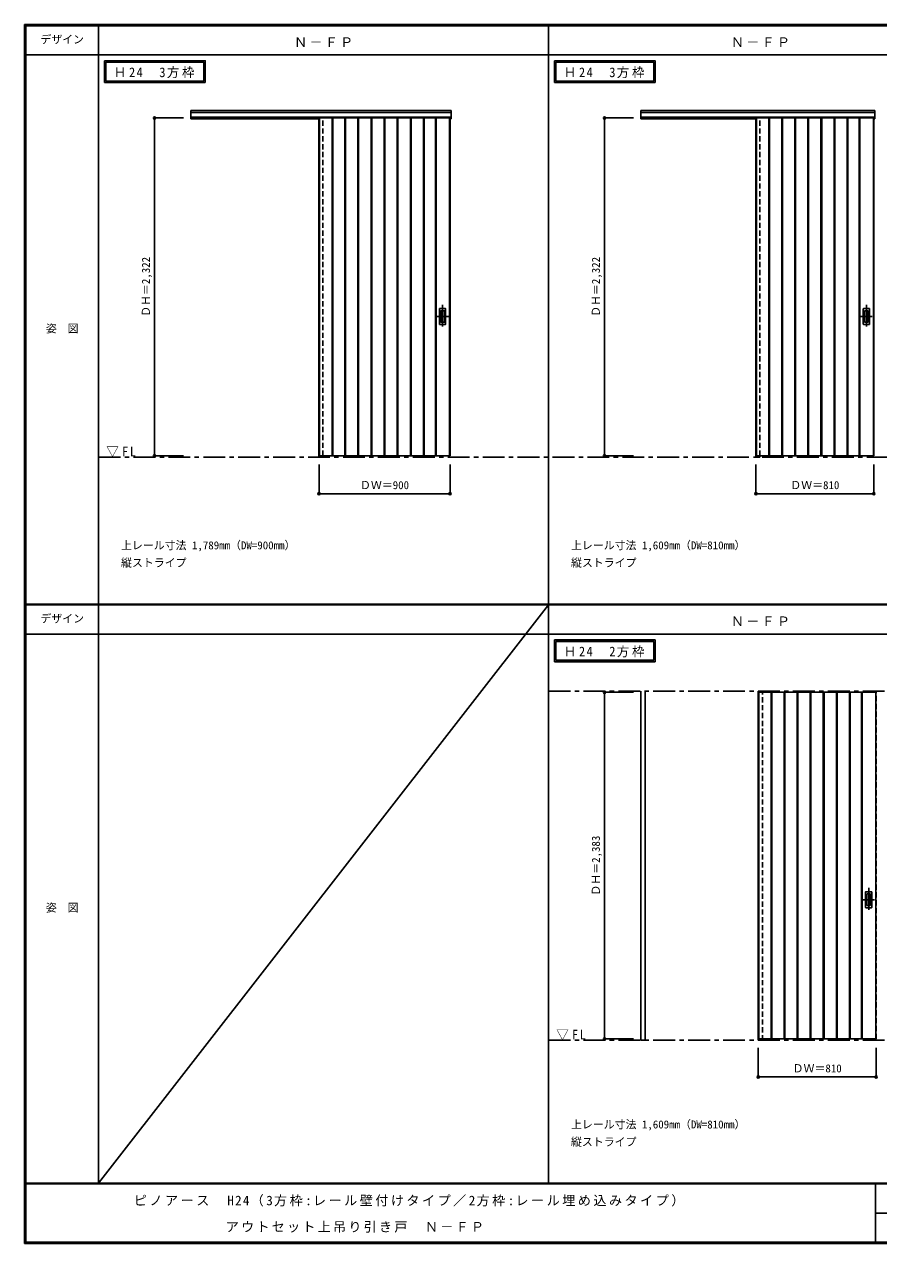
# Model space of a CAD drawing. Units: millimetres, scale not verified. Extents: x -6000 to 5700, y -4307 to 4260.
# Drawn here: x -6000 to -129, y -4205 to 4175 of the extents above; entities that cross this region are included whole.
import ezdxf
from ezdxf.enums import TextEntityAlignment as Align

# ---------------------------------------------------------------- set-up
doc = ezdxf.new("R2010")
doc.units = ezdxf.units.MM
doc.header["$LTSCALE"] = 30
doc.header["$PDMODE"] = 32
doc.header["$PDSIZE"] = 15
doc.linetypes.add('CHAIN1', pattern=[8, 5, -1, 1, -1])
doc.linetypes.add('DASHED1', pattern=[1.8, 1.2, -0.6])
for name, color, linetype in [('0-1_通り芯', 4, 'CHAIN1'), ('0-2_扉', 3, 'Continuous'), ('0-3_仕上げ', 3, 'Continuous'), ('0-4_枠', 3, 'Continuous'), ('0-6_引手', 3, 'Continuous'), ('0-A_文字', 7, 'Continuous'), ('0-B_寸法', 7, 'Continuous'), ('F-0_補助線', 7, 'Continuous'), ('F-1_枠', 6, 'Continuous'), ('F-A_文字', 7, 'Continuous')]:
    doc.layers.add(name, color=color, linetype=linetype)
doc.styles.add('ＭＳ ゴシック', font='')
doc.styles.get('ＭＳ ゴシック').set_extended_font_data('MS Gothic')

msp = doc.modelspace()

# ---------------------------------------------------------------- linework, layer by layer
at = {"layer": '0-1_通り芯'}
for p, q in [((-3125.75, 2248.5), (-3125.75, 2086.5)), ((-213.25, 2248.5), (-213.25, 2086.5)), ((-3084.75, 2167.5), (-3166.75, 2167.5)), ((-172.25, 2167.5), (-254.25, 2167.5)), ((-156.25, -1841), (-238.25, -1841)), ((-197.25, -1760), (-197.25, -1922))]:
    msp.add_line(p, q, dxfattribs=at)
at = {"layer": '0-1_通り芯', "color": 7}
for p, q in [((-5490, 1201), (5690, 1201)), ((-2397.5, -407.5), (515, -407.5)), ((-2397.5, -2807.5), (515, -2807.5))]:
    msp.add_line(p, q, dxfattribs=at)
at = {"layer": '0-2_扉', "color": 4, "linetype": 'DASHED1'}
for p, q in [((-3974.75, 3532), (-3974.75, 3528)), ((-972.25, 3532), (-972.25, 3528)), ((-149.25, -415.5), (-146.25, -415.5)), ((-146.25, -2798.5), (-146.25, -415.5)), ((-149.25, -2798.5), (-146.25, -2798.5))]:
    msp.add_line(p, q, dxfattribs=at)
at = {"layer": '0-2_扉'}
for p, q in [((-3974.75, 3532), (-3074.75, 3532)), ((-972.25, 3532), (-162.25, 3532)), ((-972.25, 3532), (-972.25, 1210)), ((-956.25, -415.5), (-956.25, -2798.5)), ((-956.25, -415.5), (-149.25, -415.5)), ((-956.25, -2798.5), (-149.25, -2798.5))]:
    msp.add_line(p, q, dxfattribs=at)
for points in [[(-3974.75, 3532), (-3974.75, 1210), (-3074.75, 1210), (-3074.75, 3532)], [(-972.25, 1210), (-162.25, 1210), (-162.25, 3532)]]:
    msp.add_lwpolyline(points, dxfattribs=at)
at = {"layer": '0-3_仕上げ'}
for p, q in [((-3971.75, 3532), (-3971.75, 1210)), ((-3885.75, 3532), (-3885.75, 1210)), ((-3880.75, 3532), (-3880.75, 1210)), ((-3797.75, 3532), (-3797.75, 1210)), ((-3792.75, 3532), (-3792.75, 1210)), ((-3707.75, 3532), (-3707.75, 1210)), ((-3702.75, 3532), (-3702.75, 1210)), ((-3617.75, 3532), (-3617.75, 1210)), ((-3612.75, 3532), (-3612.75, 1210)), ((-3527.75, 3532), (-3527.75, 1210)), ((-3522.75, 3532), (-3522.75, 1210)), ((-3437.75, 3532), (-3437.75, 1210)), ((-3432.75, 3532), (-3432.75, 1210)), ((-3347.25, 1210), (-3347.25, 3532)), ((-3342.25, 1210), (-3342.25, 3532)), ((-3257.25, 1210), (-3257.25, 3532)), ((-3252.25, 1210), (-3252.25, 3532)), ((-3174.75, 3532), (-3174.75, 1210)), ((-3169.75, 3532), (-3169.75, 1210)), ((-3077.75, 1210), (-3077.75, 3532)), ((-969.25, 3532), (-969.25, 1210)), ((-883.25, 1210), (-883.25, 3532)), ((-878.25, 1210), (-878.25, 3532)), ((-795.25, 1210), (-795.25, 3532)), ((-790.25, 1210), (-790.25, 3532)), ((-705.25, 1210), (-705.25, 3532)), ((-700.25, 1210), (-700.25, 3532)), ((-615.25, 3532), (-615.25, 1210)), ((-610.25, 3532), (-610.25, 1210)), ((-525.25, 3532), (-525.25, 1210)), ((-520.25, 3532), (-520.25, 1210)), ((-434.75, 1210), (-434.75, 3532)), ((-429.75, 1210), (-429.75, 3532)), ((-344.75, 1210), (-344.75, 3532)), ((-339.75, 1210), (-339.75, 3532)), ((-262.25, 3532), (-262.25, 1210)), ((-257.25, 3532), (-257.25, 1210)), ((-165.25, 1210), (-165.25, 3532)), ((-953.25, -415.5), (-953.25, -2798.5)), ((-867.25, -2798.5), (-867.25, -415.5)), ((-862.25, -2798.5), (-862.25, -415.5)), ((-779.25, -2798.5), (-779.25, -415.5)), ((-774.25, -2798.5), (-774.25, -415.5)), ((-689.25, -2798.5), (-689.25, -415.5)), ((-684.25, -2798.5), (-684.25, -415.5)), ((-599.25, -415.5), (-599.25, -2798.5)), ((-594.25, -415.5), (-594.25, -2798.5)), ((-509.25, -415.5), (-509.25, -2798.5)), ((-504.25, -415.5), (-504.25, -2798.5)), ((-419.25, -415.5), (-419.25, -2798.5)), ((-414.25, -415.5), (-414.25, -2798.5)), ((-329.25, -415.5), (-329.25, -2798.5)), ((-324.25, -415.5), (-324.25, -2798.5)), ((-246.25, -415.5), (-246.25, -2798.5)), ((-241.25, -415.5), (-241.25, -2798.5)), ((-149.25, -2798.5), (-149.25, -415.5))]:
    msp.add_line(p, q, dxfattribs=at)
at = {"layer": '0-4_枠'}
for p, q in [((-4855.75, 3582), (-3066.75, 3582)), ((-4855.75, 3525), (-4855.75, 3582)), ((-4855.75, 3569), (-3066.75, 3569)), ((-4855.75, 3537), (-3066.75, 3537)), ((-4855.75, 3525), (-3974.75, 3525)), ((-3975.75, 3537), (-3975.75, 1201)), ((-3947.75, 3532), (-3947.75, 3537)), ((-3074.75, 3525), (-3066.75, 3525)), ((-3066.75, 3525), (-3066.75, 3582)), ((-1763.25, 3582), (-154.25, 3582)), ((-1763.25, 3525), (-1763.25, 3582)), ((-1763.25, 3569), (-154.25, 3569)), ((-1763.25, 3537), (-154.25, 3537)), ((-1763.25, 3525), (-972.25, 3525)), ((-973.25, 3537), (-973.25, 1201)), ((-945.25, 3532), (-945.25, 3537)), ((-162.25, 3525), (-154.25, 3525)), ((-154.25, 3525), (-154.25, 3582)), ((-3975.75, 1201), (-3947.75, 1201)), ((-3947.75, 1210), (-3947.75, 1201)), ((-973.25, 1201), (-945.25, 1201)), ((-945.25, 1210), (-945.25, 1201)), ((-1763.25, -2807.5), (-1763.25, -407.5)), ((-149.25, -2807.5), (-149.25, -407.5))]:
    msp.add_line(p, q, dxfattribs=at)
at = {"layer": '0-4_枠', "color": 4, "linetype": 'DASHED1'}
for p, q in [((-3947.75, 1210), (-3947.75, 3532)), ((-945.25, 1210), (-945.25, 3532)), ((-956.25, -2807.5), (-956.25, -407.5)), ((-926.25, -2807.5), (-926.25, -407.5))]:
    msp.add_line(p, q, dxfattribs=at)
at = {"layer": '0-4_枠'}
msp.add_lwpolyline([(-1763.25, -2807.5), (-1733.25, -2807.5), (-1733.25, -407.5)], dxfattribs=at)
at = {"layer": '0-6_引手'}
for p, q in [((-3146.75, 2221), (-3146.75, 2114)), ((-3145.25, 2222.5), (-3106.25, 2222.5)), ((-3104.75, 2114), (-3104.75, 2221)), ((-234.25, 2221), (-234.25, 2114)), ((-232.75, 2222.5), (-193.75, 2222.5)), ((-192.25, 2114), (-192.25, 2221)), ((-3145.25, 2112.5), (-3106.25, 2112.5)), ((-232.75, 2112.5), (-193.75, 2112.5)), ((-218.25, -1787.5), (-218.25, -1894.5)), ((-216.75, -1786), (-177.75, -1786)), ((-176.25, -1894.5), (-176.25, -1787.5)), ((-216.75, -1896), (-177.75, -1896))]:
    msp.add_line(p, q, dxfattribs=at)
at = {"layer": '0-6_引手', "color": 7}
for p, q in [((-3138.25, 2205), (-3138.25, 2130)), ((-3136.75, 2206.5), (-3114.75, 2206.5)), ((-3113.25, 2130), (-3113.25, 2205)), ((-225.75, 2205), (-225.75, 2130)), ((-224.25, 2206.5), (-202.25, 2206.5)), ((-200.75, 2130), (-200.75, 2205)), ((-3136.75, 2128.5), (-3114.75, 2128.5)), ((-224.25, 2128.5), (-202.25, 2128.5)), ((-209.75, -1803.5), (-209.75, -1878.5)), ((-208.25, -1802), (-186.25, -1802)), ((-184.75, -1878.5), (-184.75, -1803.5)), ((-208.25, -1880), (-186.25, -1880))]:
    msp.add_line(p, q, dxfattribs=at)
at = {"layer": '0-6_引手'}
for centre, start, end in [((-3145.25, 2221), 90, 180), ((-3106.25, 2221), 0, 90), ((-232.75, 2221), 90, 180), ((-193.75, 2221), 0, 90), ((-3145.25, 2114), 180, 270), ((-3106.25, 2114), 270, 0), ((-232.75, 2114), 180, 270), ((-193.75, 2114), 270, 0), ((-216.75, -1787.5), 90, 180), ((-177.75, -1787.5), 0, 90), ((-216.75, -1894.5), 180, 270), ((-177.75, -1894.5), 270, 0)]:
    msp.add_arc(centre, 1.5, start, end, dxfattribs=at)
at = {"layer": '0-6_引手', "color": 7}
for centre, start, end in [((-3136.75, 2205), 90, 180), ((-3114.75, 2205), 0, 90), ((-224.25, 2205), 90, 180), ((-202.25, 2205), 0, 90), ((-3136.75, 2130), 180, 270), ((-3114.75, 2130), 270, 0), ((-224.25, 2130), 180, 270), ((-202.25, 2130), 270, 0), ((-208.25, -1803.5), 90, 180), ((-186.25, -1803.5), 0, 90), ((-208.25, -1878.5), 180, 270), ((-186.25, -1878.5), 270, 0)]:
    msp.add_arc(centre, 1.5, start, end, dxfattribs=at)
at = {"layer": '0-A_文字'}
for p, q in [((-5450, 3925), (-5450, 3775)), ((-5440, 3915), (-5440, 3785)), ((-5440, 3915), (-4767.38, 3915)), ((-4767.38, 3915), (-4767.38, 3785)), ((-2357.5, 3925), (-2357.5, 3775)), ((-2347.5, 3915), (-2347.5, 3785)), ((-2347.5, 3915), (-1674.88, 3915)), ((-1674.88, 3915), (-1674.88, 3785)), ((-5450, 3775), (-4757.38, 3775)), ((-5440, 3785), (-4767.38, 3785)), ((-2357.5, 3775), (-1664.88, 3775)), ((-2347.5, 3785), (-1674.88, 3785)), ((-2357.5, -55.5), (-2357.5, -205.5)), ((-2347.5, -65.5), (-2347.5, -195.5)), ((-2347.5, -65.5), (-1674.88, -65.5)), ((-1674.88, -65.5), (-1674.88, -195.5)), ((-2357.5, -205.5), (-1664.88, -205.5)), ((-2347.5, -195.5), (-1674.88, -195.5))]:
    msp.add_line(p, q, dxfattribs=at)
for points in [[(-5450, 3925), (-4757.38, 3925), (-4757.38, 3775)], [(-2357.5, 3925), (-1664.88, 3925), (-1664.88, 3775)], [(-2357.5, -55.5), (-1664.88, -55.5), (-1664.88, -205.5)]]:
    msp.add_lwpolyline(points, dxfattribs=at)
at = {"layer": '0-B_寸法', "color": 4}
for p, q in [((-5105.75, 3532), (-4905.75, 3532)), ((-2013.25, 3532), (-1813.25, 3532)), ((-3974.75, 949), (-3974.75, 1149)), ((-3074.75, 949), (-3074.75, 1149)), ((-972.25, 949), (-972.25, 1149)), ((-162.25, 949), (-162.25, 1149)), ((-3074.75, 949), (-3974.75, 949)), ((-162.25, 949), (-972.25, 949)), ((-2013.25, -415.5), (-1813.25, -415.5)), ((-956.25, -3059.5), (-956.25, -2859.5)), ((-146.25, -3059.5), (-146.25, -2859.5)), ((-146.25, -3059.5), (-956.25, -3059.5))]:
    msp.add_line(p, q, dxfattribs=at)
for points in [[(-5105.75, 3532), (-5105.75, 1210), (-4905.75, 1210)], [(-2013.25, 3532), (-2013.25, 1210), (-1813.25, 1210)], [(-2013.25, -415.5), (-2013.25, -2798.5), (-1813.25, -2798.5)]]:
    msp.add_lwpolyline(points, dxfattribs=at)
at = {"layer": '0-B_寸法'}
for p in [(-5105.75, 3532), (-2013.25, 3532), (-5105.75, 1210), (-2013.25, 1210), (-3974.75, 949), (-3074.75, 949), (-972.25, 949), (-162.25, 949), (-2013.25, -415.5), (-2013.25, -2798.5), (-956.25, -3059.5), (-146.25, -3059.5)]:
    msp.add_point(p, dxfattribs=at)
at = {"layer": 'F-0_補助線'}
msp.add_line((-2397.5, 184.5), (-5490, -3790), dxfattribs=at)
at = {"layer": 'F-1_枠'}
for p, q in [((-6000, 4175), (5700, 4175)), ((-6000, 4175), (-6000, -4205)), ((-6000, 4170), (5700, 4170)), ((-6000, 4165), (5700, 4165)), ((-5995, 4175), (-5995, -4205)), ((-5990, 4175), (-5990, -4205)), ((-5490, 4175), (-5490, -3790)), ((-2397.5, -3790), (-2397.5, 4175)), ((-6000, 3965), (5700, 3965)), ((-6000, 190.5), (5700, 190.5)), ((-6000, 187.5), (5700, 187.5)), ((-6000, 184.5), (5700, 184.5)), ((-6000, -15.5), (5700, -15.5)), ((5700, -3790), (-6000, -3790)), ((5700, -3795), (-6000, -3795)), ((-150, -3795), (-150, -4195)), ((-150, -3995), (5690, -3995.01)), ((5700, -4195), (-6000, -4195)), ((5700, -4200), (-6000, -4200)), ((5700, -4205), (-6000, -4205))]:
    msp.add_line(p, q, dxfattribs=at)

# ---------------------------------------------------------------- texts
at = {"layer": '0-A_文字', "style": 'ＭＳ ゴシック'}
for s, p in [('上レール寸法 1,789mm（DW=900mm）', (-5335.75, 550.5)), ('上レール寸法 1,609mm（DW=810mm）', (-2243.25, 550.5)), ('縦ストライプ', (-5335.75, 430.5)), ('縦ストライプ', (-2243.25, 430.5)), ('上レール寸法 1,609mm（DW=810mm）', (-2243.25, -3430)), ('縦ストライプ', (-2243.25, -3550))]:
    msp.add_text(s, height=54.99, dxfattribs=at).set_placement(p, align=Align.BOTTOM_LEFT)
at = {"layer": '0-A_文字', "char_height": 65.98, "attachment_point": 7, "style": 'ＭＳ ゴシック'}
for s, insert in [('\\T1.17;Ｎ－ＦＰ', (-4146.25, 4020)), ('\\T1.17;Ｎ－ＦＰ', (-1143.75, 4020)), ('\\T1.22;\\W0.95;Ｈ24\u30003方枠', (-5385.34, 3805)), ('\\T1.22;\\W0.95;Ｈ24\u30003方枠', (-2292.84, 3805)), ('\\T1.26;\\W0.95;▽FL', (-5437, 1201)), ('\\T1.17;Ｎ－ＦＰ', (-1143.75, 39.5)), ('\\T1.22;\\W0.95;Ｈ24\u30002方枠', (-2292.84, -175.5)), ('\\T1.26;\\W0.95;▽FL', (-2344.5, -2807.5))]:
    msp.add_mtext(s, dxfattribs=dict(at, insert=insert))
at = {"layer": '0-B_寸法', "style": 'ＭＳ ゴシック'}
for s, p in [('ＤＨ＝2,322', (-5120.75, 2164.75)), ('ＤＨ＝2,322', (-2028.25, 2164.75)), ('ＤＨ＝2,383', (-2028.25, -1813.25))]:
    msp.add_text(s, height=54.99, rotation=90, dxfattribs=at).set_placement(p, align=Align.BOTTOM_LEFT)
for s, p in [('ＤＷ＝900', (-3693.5, 964)), ('ＤＷ＝810', (-736, 964)), ('ＤＷ＝810', (-720, -3044.5))]:
    msp.add_text(s, height=54.99, dxfattribs=at).set_placement(p, align=Align.BOTTOM_LEFT)
at = {"layer": 'F-A_文字', "style": 'ＭＳ ゴシック'}
for s, p in [('デザイン', (-5890, 4027.5)), ('姿\u3000図', (-5852.5, 2040.25)), ('デザイン', (-5890, 47)), ('姿\u3000図', (-5852.5, -1940.25))]:
    msp.add_text(s, height=54.99, dxfattribs=at).set_placement(p, align=Align.BOTTOM_LEFT)
at = {"layer": 'F-A_文字', "char_height": 65.98, "attachment_point": 7, "style": 'ＭＳ ゴシック'}
for s, insert in [('\\T1.19;ピノアース\u3000H24（3方枠:レール壁付けタイプ／2方枠:レール埋め込みタイプ）', (-5247.55, -3950)), ('\\T1.17;\u3000\u3000\u3000\u3000\u3000\u3000アウトセット上吊り引き戸\u3000Ｎ－ＦＰ', (-5247.55, -4130))]:
    msp.add_mtext(s, dxfattribs=dict(at, insert=insert))

doc.saveas('drawing.dxf')
